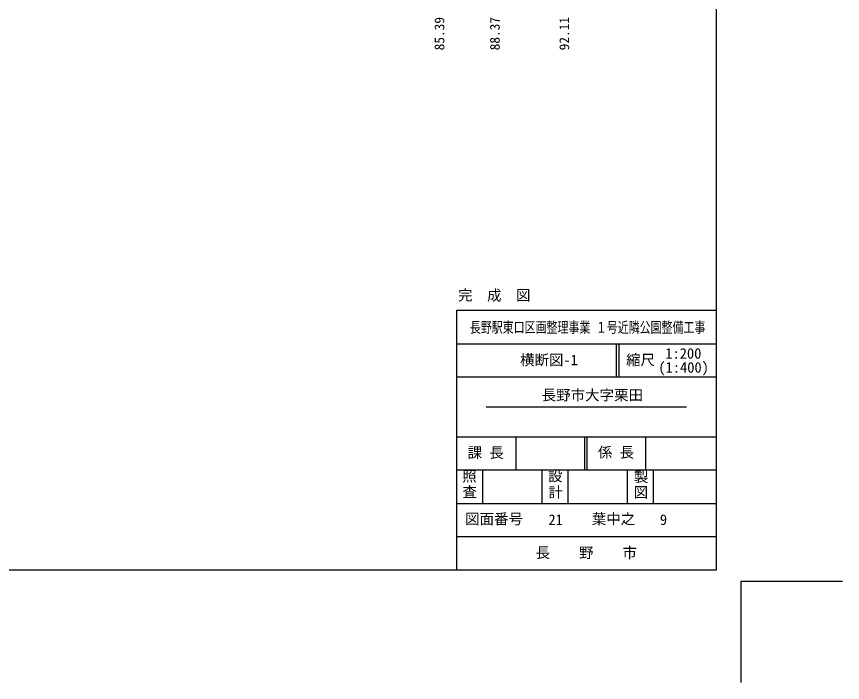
# Model space of a CAD drawing. Units: millimetres on the paper. Extents: x -84 to 7, y -133 to 191.
# Drawn here: x -15.4 to 6.86, y -132.82 to -114.88 of the extents above; entities that cross this region are included whole.
import ezdxf
from ezdxf.enums import TextEntityAlignment as Align

# ---------------------------------------------------------------- set-up
doc = ezdxf.new("R2010")
doc.units = ezdxf.units.MM
doc.header["$LTSCALE"] = 0.14
for name, color, linetype in [('0-2_D-TTL-FRAM_枠', 7, 'Continuous'), ('0-8_D-STR-DIM-2高さ', 7, 'Continuous'), ('0-B_S-SUV-HTXT', 7, 'Continuous'), ('0-C_S-SUV-LINE', 7, 'Continuous'), ('0-D_S-SUV-FRAM', 7, 'Continuous'), ('0-E_D-TTL-TXT', 7, 'Continuous')]:
    doc.layers.add(name, color=color, linetype=linetype)
doc.styles.add('ＭＳ ゴシック', font='')
doc.styles.get('ＭＳ ゴシック').set_extended_font_data('MS Gothic')

msp = doc.modelspace()

# ---------------------------------------------------------------- linework, layer by layer
at = {"layer": '0-2_D-TTL-FRAM_枠'}
msp.add_lwpolyline([(-76.8141, -73.6012), (3.4526, -73.6012), (3.4526, -129.8012), (-76.8141, -129.8012)], close=True, dxfattribs=at)
msp.add_lwpolyline([(4.1304, -132.8237), (4.1304, -130.0964), (6.8577, -130.0964)], dxfattribs=at)
at = {"layer": '0-C_S-SUV-LINE'}
for p, q in [((-3.5474, -123.7012), (3.4526, -123.7012)), ((0.7614, -123.7013), (0.7614, -124.6012)), ((0.8271, -123.7012), (0.8267, -124.6013)), ((3.4526, -124.6012), (-3.5474, -124.6012)), ((-2.7474, -125.4012), (2.6526, -125.4012)), ((-3.5474, -126.2012), (3.4526, -126.2012)), ((-1.9474, -126.2012), (-1.9474, -127.1012)), ((-0.0893, -127.1012), (-0.0887, -126.2012)), ((-0.021, -127.1012), (-0.0215, -126.2012)), ((1.5526, -126.2012), (1.5526, -127.1012)), ((3.4526, -127.1012), (-3.5474, -127.1012)), ((-2.8474, -127.1012), (-2.8474, -128.0012)), ((-1.2474, -127.1012), (-1.2474, -128.0012)), ((-0.5474, -127.1012), (-0.5474, -128.0012)), ((1.0526, -127.1012), (1.0526, -128.0012)), ((1.7526, -127.1012), (1.7526, -128.0012)), ((-3.5474, -128.0012), (3.4526, -128.0012)), ((3.4526, -128.9012), (-3.5474, -128.9012))]:
    msp.add_line(p, q, dxfattribs=at)
at = {"layer": '0-D_S-SUV-FRAM'}
for p, q in [((-3.5474, -122.8012), (-3.5474, -129.8012)), ((3.4526, -122.8012), (-3.5474, -122.8012))]:
    msp.add_line(p, q, dxfattribs=at)

# ---------------------------------------------------------------- texts
at = {"layer": '0-8_D-STR-DIM-2高さ', "style": 'ＭＳ ゴシック'}
for s, p in [('85.39', (-3.794, -115.7923)), ('88.37', (-2.3007, -115.7923)), ('92.11', (-0.4294, -115.7923))]:
    msp.add_text(s, height=0.2639, rotation=90, dxfattribs=at).set_placement(p, align=Align.BOTTOM_LEFT)
at = {"layer": '0-B_S-SUV-HTXT', "style": 'ＭＳ ゴシック'}
for s, p in [('完\u3000成\u3000図', (-3.5019, -122.6209)), ('横断図-1', (-1.8324, -124.3627)), ('縮尺', (1.0249, -124.3628)), ('1:200', (2.0833, -124.1871)), ('(1:400)', (1.8954, -124.5628)), ('長野市大字栗田', (-1.2478, -125.3088)), ('課 長', (-3.2446, -126.8591)), ('係 長', (0.2666, -126.8521)), ('照', (-3.3905, -127.4948)), ('設', (-1.0782, -127.4866)), ('製', (1.2342, -127.5056)), ('査', (-3.3827, -127.9189)), ('計', (-1.0689, -127.9257)), ('図', (1.2311, -127.9288)), ('図面番号', (-3.3122, -128.645)), ('21', (-1.0673, -128.6669)), ('葉中之', (0.1012, -128.643)), ('9', (1.9366, -128.6669)), ('長\u3000\u3000野\u3000\u3000市', (-1.4119, -129.555))]:
    msp.add_text(s, height=0.2859, dxfattribs=at).set_placement(p, align=Align.BOTTOM_LEFT)
at = {"layer": '0-E_D-TTL-TXT', "style": 'ＭＳ ゴシック', "width": 0.75}
msp.add_text('長野駅東口区画整理事業 １号近隣公園整備工事', height=0.2886, dxfattribs=at).set_placement((-3.1846, -123.4864), align=Align.BOTTOM_LEFT)

doc.saveas('drawing.dxf')
